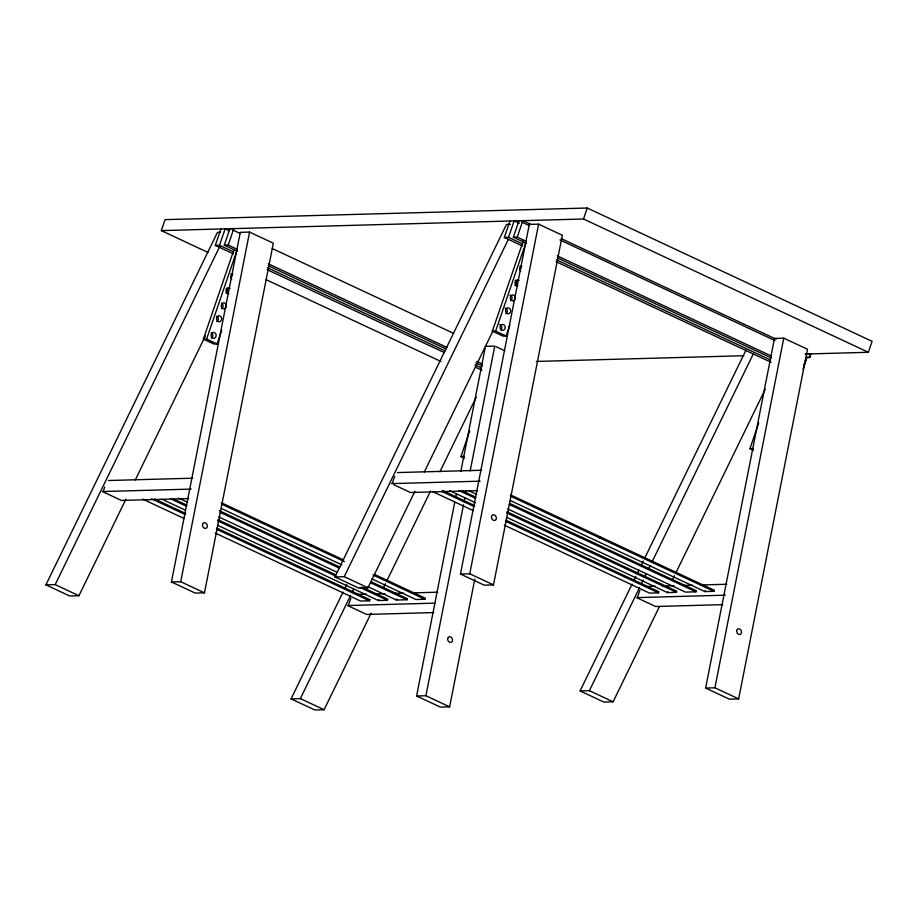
<?xml version="1.0" encoding="UTF-8"?>
<svg xmlns="http://www.w3.org/2000/svg" width="918" height="918" viewBox="0 0 918 918"><rect width="100%" height="100%" fill="white"/><g stroke="black" fill="none" stroke-linecap="round" stroke-linejoin="round"><path stroke-width="1.38" d="M171.436 581.978L240.286 232.346L249.581 232.082L273.323 243.201L204.473 592.833L195.167 593.085L171.436 581.978L180.731 581.725L204.473 592.833M180.731 581.725L249.581 232.082M474.801 579.063L449.636 706.837L440.342 707.09L416.6 695.982L454.754 502.215M455.867 496.592L456.418 493.781M460.847 471.313L485.45 346.35L494.745 346.086L470.142 471.06M449.636 706.837L425.906 695.729L463.51 504.762M464.06 501.951L464.887 497.74M465.713 493.528L466.275 490.717M460.457 574.037L529.296 224.405L538.602 224.153L562.332 235.26L493.494 584.892L484.188 585.156L460.457 574.037L469.752 573.784L493.494 584.892M469.752 573.784L538.602 224.153M705.621 688.052L774.471 338.409L783.765 338.157L807.507 349.265L738.657 698.896L729.362 699.16L705.621 688.052L714.915 687.789L738.657 698.896M714.915 687.789L783.765 338.157M207.938 252.427L161.327 230.613L165.079 219.643L587.245 208.019L872.1 341.324L868.348 352.294L805.109 354.038M104.778 486.976L103.126 491.532M233.447 253.884L215.317 245.404L220.951 228.949M215.317 245.404L219.505 245.29L225.139 228.834L229.018 230.647M224.302 245.152L229.936 228.697L233.838 228.593L228.203 245.049L224.302 245.152L237.28 251.222M221.708 330.377L217.073 343.917L213.802 344.009L203.348 339.121L233.952 249.742M203.348 339.121L206.619 339.029L237.223 249.65M310.686 545.82L311.053 544.73M350.825 598.41L348.289 605.536M394.671 476.476L392.135 483.591M215.271 533.071L360.51 601.038L369.484 600.797L369.862 599.695L216.843 528.091M217.669 525.291L378.468 600.544L378.847 599.454M522.457 245.944L504.338 237.464L509.972 221.008M504.338 237.464L508.526 237.349L514.16 220.894L519.336 223.315M378.468 600.544L387.453 600.303L387.832 599.202L361.899 587.061M526.289 243.293L513.323 237.223L518.957 220.768M513.323 237.223L517.213 237.108L522.847 220.653L530.524 224.244M367.911 586.705L396.438 600.051L396.817 598.961M509.788 325.144L506.082 335.977L502.812 336.068L492.369 331.18L523.432 240.447M492.369 331.18L495.64 331.088L525.773 243.075M396.438 600.051L406.915 599.764L407.294 598.662L370.975 581.679M464.416 458.197L460.939 456.567L469.752 430.84M371.801 578.879L415.9 599.511L424.885 599.27L425.252 598.169L374.647 574.484M161.327 230.613L583.492 218.989L587.245 208.019M599.695 537.891L600.074 536.789M639.846 590.481L637.31 597.595M504.28 525.13L649.519 593.108L658.504 592.856L658.883 591.766L505.864 520.15M506.69 517.362L667.489 592.615L667.868 591.513M667.489 592.615L676.474 592.362L676.841 591.261L506.966 511.762M507.792 508.974L685.459 592.121L695.936 591.823L696.303 590.733L509.57 503.339M753.437 450.268L749.96 448.638L758.761 422.9M510.397 500.551L704.921 591.582L705.288 590.481M704.921 591.582L713.894 591.33L714.273 590.24L510.66 494.951M803.87 365.169L806.566 357.286L810.032 357.423L810.697 353.878L809.55 357.205M802.986 369.323L807.037 357.515L810.032 357.423M125.892 499.243L78.937 595.725L69.642 595.977L45.9 584.869L217.44 232.403L220.091 232.334M45.9 584.869L55.195 584.617L219.85 246.299M135.279 479.953L205.403 335.873M226.058 293.427L227.939 289.572M414.913 491.314L367.957 587.784L358.651 588.048L334.921 576.94L506.449 224.474L510.442 224.359M334.921 576.94L344.216 576.676L508.239 239.655M371.056 613.247L324.1 709.729L314.805 709.981L291.063 698.873L343.034 592.11M344.904 588.243L346.786 584.387M291.063 698.873L300.37 698.621L350.446 595.713M352.328 591.846L353.579 589.276M424.3 472.013L493.161 330.514M515.078 285.487L517.58 280.346M383.575 587.52L385.457 583.664M386.707 581.094L430.531 491.05M439.929 471.749L476.235 397.138M659.445 606.603L613.121 701.788L603.826 702.052L580.084 690.944L632.043 584.169M633.925 580.314L635.807 576.458M637.058 573.876L638.939 570.021M641.441 564.88L643.311 561.013M644.574 558.442L745.99 350.056M580.084 690.944L589.39 690.68L639.467 587.772M641.349 583.917L643.22 580.061M644.482 577.479L646.352 573.624M648.854 568.483L650.116 565.901M651.987 562.045L753.414 353.659M672.596 579.591L674.478 575.724M675.728 573.153L765.256 389.209M536.33 361.44L743.844 355.725M805.579 354.256L811.168 354.107M460.939 456.567L464.21 456.476M749.96 448.638L753.23 448.546M108.404 480.516L192.654 478.198M397.425 472.575L481.675 470.257M191.151 489.099L102.414 491.543L121.405 500.436L188.638 498.577M391.424 483.614L480.171 481.17M477.658 490.648L410.415 492.496L393.96 484.796M357.859 594.405L366.42 594.164M374.992 593.935L384.986 593.659M393.558 593.418L403.553 593.143M412.125 592.913L437.817 592.202M646.88 586.464L655.441 586.235M662.578 586.028L674.007 585.718M684.002 585.443L692.574 585.202M701.134 584.973L726.838 584.261M367.303 599.764L369.862 599.695M404.666 598.743L407.294 598.662M347.578 605.547L434.902 603.149M636.599 597.618L725.335 595.174M433.812 612.593L366.569 614.44L348.84 606.144M722.822 604.652L655.59 606.5L637.861 598.203M416.6 695.982L425.906 695.729M583.492 218.989L868.348 352.294M561.265 238.634L776.192 339.224M521.516 221.961L529.181 225.553M559.957 239.954L774.895 340.544M517.213 237.108L526.278 241.354M557.352 255.892L770.994 355.874M557.421 257.855L771.418 357.997M508.526 237.349L522.79 244.027M556.515 259.805L770.512 359.959M556.124 261.699L771.063 362.289M495.64 331.088L506.082 335.977M495.995 346.671L504.739 350.768M232.495 229.89L240.16 233.482M272.233 248.491L453.503 333.326M228.203 245.049L237.257 249.294M268.331 263.833L447.02 347.452M476.798 361.394L481.973 363.815M268.4 265.795L446.079 348.943M475.914 362.908L482.398 365.938M219.505 245.29L233.78 251.968M267.494 267.746L445.173 350.894M475.008 364.859L481.491 367.889M267.104 269.64L444.496 352.65M475.57 367.2L482.042 370.229M266.209 279.692L440.996 361.497M206.619 339.029L217.073 343.917M510.282 496.041L713.894 591.33M509.192 504.441L695.936 591.823M468.891 490.763L476.671 494.412M461.582 490.522L475.845 497.2M458.61 490.407L475.467 498.29M506.598 512.864L676.474 592.362M449.625 490.66L475.57 502.789M442.315 490.407L474.744 505.589M441.948 491.509L474.365 506.679M505.485 521.24L658.504 592.856M432.963 491.761L473.16 510.569M221.64 502.88L343.504 559.911M221.272 503.982L344.422 561.609M372.972 574.978L424.885 599.27M221.376 508.48L341.978 564.926M219.253 510.672L339.855 567.106M220.182 512.37L339.488 568.208M370.608 582.769L406.915 599.764M178.574 498.095L187.651 502.341M218.782 516.914L336.78 572.132M589.39 690.68L613.121 701.788M344.216 576.676L367.957 587.784M173.858 499.071L186.824 505.141M217.956 519.703L335.954 574.932M170.886 498.944L186.457 506.231M217.577 520.793L335.586 576.022M360.223 587.554L387.453 600.303M161.912 499.197L185.252 510.121M154.603 498.956L185.723 513.518M151.631 498.841L185.344 514.619M216.464 529.181L369.484 600.797M142.646 499.082L184.139 518.509M300.37 698.621L324.1 709.729M55.195 584.617L78.937 595.725M211.278 332.695A2.961 2.547 88.4 0 1 211.358 338.168M231.726 279.141A2.961 2.547 88.4 0 1 232.874 273.851M228.938 293.749A2.961 2.547 88.4 0 1 226.092 290.065A2.961 2.547 88.4 0 1 230.085 288.447M226.344 306.187A2.961 2.547 88.4 0 1 222.477 308.333A2.961 2.547 88.4 0 1 222.408 303.342A2.961 2.547 88.4 0 1 226.333 305.419M230.923 274.126A2.961 2.547 88.4 0 1 232.323 275.721M226.241 288.16A2.961 2.547 88.4 0 1 226.884 293.232M221.479 303.181A2.961 2.547 88.4 0 1 221.559 308.643M216.751 316.136A2.961 2.547 88.4 0 1 216.832 321.61M499.656 324.57A2.961 2.547 88.4 0 1 500.941 329.837M520.747 271.2A2.961 2.547 88.4 0 1 521.894 265.91M517.959 285.808A2.961 2.547 88.4 0 1 515.113 282.136A2.961 2.547 88.4 0 1 519.106 280.518M514.413 300.22A2.961 2.547 88.4 0 1 510.351 298.557A2.961 2.547 88.4 0 1 513.346 294.999A2.961 2.547 88.4 0 1 514.883 299.67M519.932 266.186A2.961 2.547 88.4 0 1 521.344 267.781M515.25 280.219A2.961 2.547 88.4 0 1 515.331 285.693M509.857 295.045A2.961 2.547 88.4 0 1 510.569 300.702M505.129 308.012A2.961 2.547 88.4 0 1 505.852 313.669M211.565 333.567A2.961 2.547 88.4 0 0 213.32 338.283A2.961 2.547 88.4 0 0 215.948 334.198A2.961 2.547 88.4 0 0 211.565 333.567M217.038 317.008A2.961 2.547 88.4 0 0 218.794 321.725A2.961 2.547 88.4 0 0 221.433 317.639A2.961 2.547 88.4 0 0 217.038 317.008M202.522 524.465A2.961 2.306 66.1 0 0 205.632 528.424A2.961 2.306 66.1 0 0 206.539 523.845A2.961 2.306 66.1 0 0 202.522 524.465M447.697 638.469A2.961 2.306 66.1 0 0 450.807 642.428A2.961 2.306 66.1 0 0 451.702 637.849A2.961 2.306 66.1 0 0 447.697 638.469M500.574 325.626A2.961 2.547 88.4 0 0 502.33 330.354A2.961 2.547 88.4 0 0 504.969 326.257A2.961 2.547 88.4 0 0 500.574 325.626M506.059 309.079A2.961 2.547 88.4 0 0 507.815 313.795A2.961 2.547 88.4 0 0 510.442 309.699A2.961 2.547 88.4 0 0 506.059 309.079M491.543 516.536A2.961 2.306 66.1 0 0 494.653 520.483A2.961 2.306 66.1 0 0 495.559 515.916A2.961 2.306 66.1 0 0 491.543 516.536M736.706 630.54A2.961 2.306 66.1 0 0 739.828 634.487A2.961 2.306 66.1 0 0 740.723 629.92A2.961 2.306 66.1 0 0 736.706 630.54"/></g></svg>
